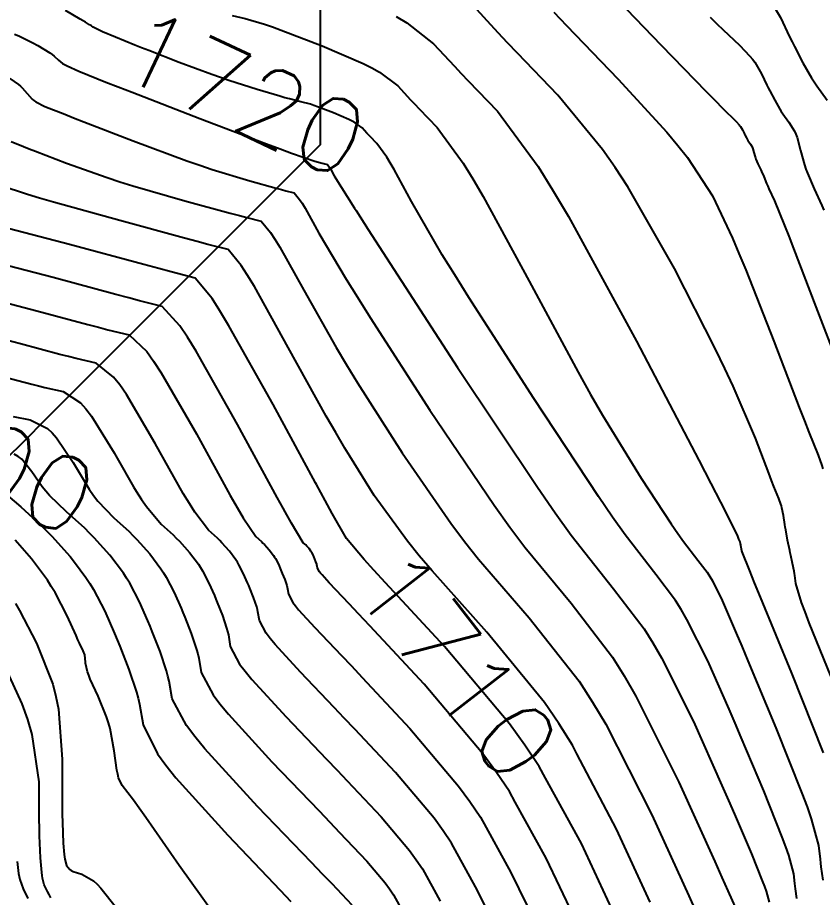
# Model space of a CAD drawing. Header units: metres. Extents: x 837117 to 838479, y 1189012 to 1191015.
# Drawn here: x 837883.63 to 837924.45, y 1189122.26 to 1189166.88 of the extents above; entities that cross this region are included whole.
import ezdxf

# ---------------------------------------------------------------- set-up
doc = ezdxf.new("R2010")
doc.units = ezdxf.units.M
doc.header["$LTSCALE"] = 0.3
for name, color, linetype in [('COTAS 10', 1, 'Continuous'), ('COTAS INT', 252, 'Continuous'), ('DRENAJE', 5, 'Continuous')]:
    doc.layers.add(name, color=color, linetype=linetype)
doc.styles.get("Standard").update_dxf_attribs({"font": 'simplex.shx'})

msp = doc.modelspace()

# ---------------------------------------------------------------- linework, layer by layer
at = {"layer": 'COTAS 10'}
for points in [[(837913.636, 1189168.234), (837916.273, 1189165.487), (837918.558, 1189163.138), (837919.009, 1189162.676), (837919.381, 1189162.297), (837920.07, 1189161.606), (837920.227, 1189161.446), (837920.264, 1189161.401), (837920.298, 1189161.354), (837920.399, 1189161.183), (837920.479, 1189161.015), (837920.501, 1189160.972), (837920.522, 1189160.93), (837920.595, 1189160.788), (837920.671, 1189160.657), (837920.717, 1189160.587), (837920.807, 1189160.465), (837920.891, 1189160.327), (837920.91, 1189160.283), (837920.929, 1189160.235), (837920.981, 1189160.043), (837921.038, 1189159.827), (837921.059, 1189159.765), (837921.082, 1189159.703), (837921.183, 1189159.47), (837921.298, 1189159.225), (837921.329, 1189159.155), (837921.36, 1189159.084), (837921.473, 1189158.817), (837921.623, 1189158.462), (837921.679, 1189158.334), (837921.741, 1189158.194), (837922.016, 1189157.584), (837922.531, 1189156.34), (837922.744, 1189155.8), (837922.988, 1189155.176), (837924.123, 1189152.217), (837925.258, 1189149.265)], [(837923.151, 1189122.206), (837923.087, 1189122.685), (837923.07, 1189122.82), (837923.055, 1189122.956), (837923.004, 1189123.454), (837922.741, 1189124.406), (837922.592, 1189124.828), (837922.409, 1189125.319), (837921.473, 1189127.664), (837920.336, 1189130.373), (837920.027, 1189131.094), (837919.721, 1189131.802), (837918.635, 1189134.251), (837917.58, 1189136.362), (837917.293, 1189136.856), (837917.008, 1189137.312), (837915.996, 1189138.635), (837914.439, 1189140.653), (837913.811, 1189141.548), (837913.097, 1189142.588), (837909.805, 1189147.556), (837906.513, 1189152.689), (837905.798, 1189153.833), (837905.169, 1189154.857), (837903.61, 1189157.556), (837902.731, 1189159.171), (837902.531, 1189159.513), (837902.35, 1189159.808), (837901.851, 1189160.495), (837901.507, 1189160.853), (837901.423, 1189160.941), (837901.344, 1189161.025), (837901.099, 1189161.291), (837900.748, 1189161.553), (837900.602, 1189161.634), (837900.434, 1189161.718), (837899.654, 1189162.056), (837898.841, 1189162.363), (837898.652, 1189162.428), (837898.48, 1189162.484), (837897.991, 1189162.617), (837897.416, 1189162.759), (837897.19, 1189162.821), (837896.935, 1189162.893), (837895.771, 1189163.237), (837894.343, 1189163.697), (837893.921, 1189163.842), (837893.488, 1189163.994), (837891.828, 1189164.61), (837890.277, 1189165.21), (837889.912, 1189165.354), (837889.576, 1189165.487), (837888.596, 1189165.885), (837887.937, 1189166.167), (837887.803, 1189166.227), (837887.69, 1189166.279), (837887.456, 1189166.401), (837887.37, 1189166.462), (837887.351, 1189166.476), (837887.282, 1189166.522), (837887.071, 1189166.646), (837886.951, 1189166.716), (837886.805, 1189166.802), (837886.058, 1189167.237)], [(837913.775, 1189121.673), (837912.224, 1189124.985), (837910.413, 1189128.299), (837910.087, 1189128.894), (837909.364, 1189129.978), (837908.583, 1189131.063), (837905.289, 1189134.985), (837902.294, 1189138.215), (837901.702, 1189138.863), (837901.212, 1189139.404), (837900.303, 1189140.466), (837899.588, 1189141.729), (837899.222, 1189142.396), (837898.782, 1189143.201), (837898.736, 1189143.286), (837896.583, 1189147.252), (837894.35, 1189151.248), (837893.889, 1189152.017), (837893.495, 1189152.64), (837892.641, 1189153.674), (837891.413, 1189153.983), (837890.785, 1189154.15), (837890.031, 1189154.352), (837886.267, 1189155.376), (837882.429, 1189156.372)], [(837883.401, 1189146.657), (837884.268, 1189146.476), (837885.136, 1189146.042), (837885.372, 1189145.829), (837885.607, 1189145.575), (837886.438, 1189144.322), (837887.255, 1189142.968), (837887.48, 1189142.65), (837887.705, 1189142.357), (837888.512, 1189141.507), (837888.667, 1189141.367), (837889.28, 1189140.809), (837889.48, 1189140.612), (837889.674, 1189140.413), (837890.327, 1189139.682), (837890.894, 1189138.93), (837891.032, 1189138.719), (837891.163, 1189138.506), (837891.57, 1189137.725), (837891.919, 1189136.926), (837892.013, 1189136.701), (837892.106, 1189136.474), (837892.432, 1189135.645), (837892.704, 1189134.829), (837892.763, 1189134.612), (837892.815, 1189134.399), (837892.942, 1189133.66), (837893.54, 1189132.531), (837893.889, 1189132.073), (837894.317, 1189131.551), (837896.522, 1189129.14), (837898.918, 1189126.649), (837899.465, 1189126.077), (837899.961, 1189125.556), (837901.336, 1189124.102), (837902.27, 1189122.996), (837902.489, 1189122.695), (837902.69, 1189122.396), (837903.275, 1189121.336)], [(837885.321, 1189122.228), (837885.23, 1189122.4), (837885.152, 1189122.549), (837884.978, 1189122.899), (837884.894, 1189123.231), (837884.873, 1189123.369), (837884.852, 1189123.526), (837884.787, 1189124.262), (837884.741, 1189125.38), (837884.733, 1189125.779), (837884.727, 1189126.216), (837884.723, 1189128.118), (837884.367, 1189130.526), (837884.139, 1189131.284), (837883.856, 1189132.08), (837882.367, 1189135.282)]]:
    msp.add_lwpolyline(points, dxfattribs=at)
at = {"layer": 'COTAS INT'}
for points in [[(837921.736, 1189167.882), (837922.322, 1189166.882), (837922.789, 1189165.909), (837922.914, 1189165.656), (837923.037, 1189165.411), (837923.465, 1189164.586), (837923.906, 1189163.825), (837924.037, 1189163.62), (837924.173, 1189163.417), (837924.695, 1189162.703)], [(837924.892, 1189133.451), (837923.787, 1189136.189), (837923.573, 1189136.746), (837923.399, 1189137.216), (837923.103, 1189138.188), (837923.056, 1189138.586), (837923.039, 1189138.695), (837923.021, 1189138.804), (837922.941, 1189139.189), (837922.847, 1189139.602), (837922.819, 1189139.727), (837922.792, 1189139.858), (837922.687, 1189140.372), (837922.588, 1189140.896), (837922.564, 1189141.034), (837922.541, 1189141.169), (837922.47, 1189141.627), (837922.398, 1189142.025), (837922.375, 1189142.121), (837922.35, 1189142.212), (837922.248, 1189142.488), (837921.996, 1189143.104), (837921.877, 1189143.408), (837921.737, 1189143.77), (837921.052, 1189145.558), (837919.921, 1189148.195), (837919.5, 1189149.092), (837919.031, 1189150.061), (837916.946, 1189154.162), (837914.584, 1189158.291), (837913.94, 1189159.278), (837913.301, 1189160.196), (837911.03, 1189162.948), (837908.979, 1189165.081), (837908.478, 1189165.609), (837908.007, 1189166.11), (837906.547, 1189167.695)], [(837894.515, 1189166.996), (837895.177, 1189166.841), (837896.155, 1189166.553), (837896.552, 1189166.415), (837897.002, 1189166.253), (837899.083, 1189165.455), (837901.153, 1189164.559), (837901.596, 1189164.334), (837901.983, 1189164.119), (837902.915, 1189163.426), (837903.565, 1189162.72), (837903.775, 1189162.497), (837903.998, 1189162.262), (837904.911, 1189161.313), (837906.233, 1189159.492), (837906.715, 1189158.707), (837907.245, 1189157.801), (837909.577, 1189153.515), (837912.065, 1189148.892), (837912.693, 1189147.773), (837913.296, 1189146.723), (837915.257, 1189143.515), (837916.788, 1189141.204), (837917.121, 1189140.72), (837917.413, 1189140.304), (837918.137, 1189139.365), (837918.608, 1189138.75), (837918.74, 1189138.537), (837918.874, 1189138.307), (837919.365, 1189137.325), (837920.085, 1189135.665), (837920.363, 1189135.007), (837920.675, 1189134.264), (837922.088, 1189130.864), (837923.415, 1189127.539), (837923.674, 1189126.844), (837923.886, 1189126.245), (837924.259, 1189124.896), (837924.33, 1189124.19), (837924.352, 1189123.998), (837924.375, 1189123.807), (837924.467, 1189123.127)], [(837902.833, 1189166.938), (837903.368, 1189166.626), (837904.731, 1189165.561), (837905.786, 1189164.415), (837906.127, 1189164.053), (837906.488, 1189163.671), (837907.97, 1189162.13), (837910.037, 1189159.329), (837910.767, 1189158.152), (837911.565, 1189156.802), (837915.019, 1189150.479), (837918.175, 1189144.433), (837918.785, 1189143.258), (837919.281, 1189142.3), (837920.121, 1189140.639), (837920.2, 1189140.434), (837920.216, 1189140.392), (837920.23, 1189140.357), (837920.259, 1189140.286), (837920.27, 1189140.254), (837920.273, 1189140.244), (837920.276, 1189140.233), (837920.284, 1189140.187), (837920.292, 1189140.134), (837920.295, 1189140.119), (837920.298, 1189140.103), (837920.309, 1189140.043), (837920.321, 1189139.984), (837920.324, 1189139.969), (837920.328, 1189139.954), (837920.338, 1189139.907), (837920.348, 1189139.862), (837920.35, 1189139.85), (837920.352, 1189139.837), (837920.357, 1189139.792), (837920.747, 1189138.818), (837920.991, 1189138.22), (837921.295, 1189137.481), (837922.884, 1189133.625), (837924.488, 1189129.598)], [(837910.83, 1189167.165), (837911.47, 1189166.49), (837914.09, 1189163.766), (837916.565, 1189161.064), (837917.113, 1189160.403), (837917.602, 1189159.78), (837918.873, 1189157.845), (837919.887, 1189155.689), (837920.214, 1189154.926), (837920.561, 1189154.091), (837921.983, 1189150.477), (837923.274, 1189147.106), (837923.538, 1189146.424), (837923.762, 1189145.851), (837924.237, 1189144.691), (837924.43, 1189144.169), (837924.477, 1189143.998)], [(837918.757, 1189166.913), (837919.102, 1189166.568), (837919.412, 1189166.262), (837920.238, 1189165.477), (837920.774, 1189164.931), (837920.9, 1189164.776), (837921.017, 1189164.618), (837921.36, 1189164.032), (837921.634, 1189163.462), (837921.707, 1189163.314), (837921.78, 1189163.17), (837922.03, 1189162.687), (837922.289, 1189162.241), (837922.365, 1189162.121), (837922.445, 1189162.002), (837922.751, 1189161.584), (837923.037, 1189161.115), (837923.104, 1189160.963), (837923.166, 1189160.803), (837923.345, 1189160.146), (837923.538, 1189159.41), (837923.609, 1189159.2), (837923.688, 1189158.987), (837924.033, 1189158.193), (837924.425, 1189157.358), (837924.532, 1189157.119)], [(837883.463, 1189166.046), (837883.683, 1189165.956), (837883.9, 1189165.861), (837884.393, 1189165.603), (837884.653, 1189165.466), (837885.257, 1189165.088), (837885.38, 1189165.004), (837885.484, 1189164.929), (837885.699, 1189164.729), (837885.911, 1189164.555), (837886.014, 1189164.496), (837886.135, 1189164.432), (837886.73, 1189164.163), (837888.109, 1189163.614), (837888.724, 1189163.373), (837889.441, 1189163.095), (837892.876, 1189161.772), (837896.26, 1189160.483), (837896.946, 1189160.226), (837897.523, 1189160.013), (837898.698, 1189159.603), (837899.079, 1189159.499), (837899.155, 1189159.479), (837899.218, 1189159.462), (837899.339, 1189159.431), (837899.415, 1189159.339), (837899.451, 1189159.283), (837899.492, 1189159.213), (837899.693, 1189158.854), (837900.724, 1189157.216), (837900.799, 1189157.095), (837901.411, 1189156.143), (837902.155, 1189154.989), (837905.949, 1189149.143), (837909.996, 1189143.063), (837910.9, 1189141.762), (837911.71, 1189140.626), (837913.854, 1189137.905), (837915.407, 1189135.875), (837915.845, 1189135.175), (837916.286, 1189134.416), (837917.905, 1189131.176), (837919.356, 1189127.939), (837919.691, 1189127.181), (837919.996, 1189126.483), (837920.858, 1189124.464), (837921.403, 1189123.098), (837921.51, 1189122.812), (837921.597, 1189122.566), (837921.75, 1189122.012)], [(837883.228, 1189163.792), (837883.671, 1189163.492), (837883.771, 1189163.41), (837883.862, 1189163.327), (837884.109, 1189163.033), (837884.359, 1189162.754), (837884.451, 1189162.682), (837884.554, 1189162.612), (837885.011, 1189162.379), (837886.017, 1189161.978), (837886.466, 1189161.803), (837886.989, 1189161.6), (837889.494, 1189160.635), (837892.217, 1189159.625), (837892.878, 1189159.394), (837893.499, 1189159.183), (837895.403, 1189158.598), (837896.748, 1189158.232), (837897.015, 1189158.16), (837897.238, 1189158.1), (837897.664, 1189157.992), (837897.935, 1189157.664), (837898.06, 1189157.466), (837898.207, 1189157.222), (837898.915, 1189155.954), (837900.294, 1189153.621), (837900.863, 1189152.706), (837901.513, 1189151.674), (837904.538, 1189146.974), (837907.8, 1189142.148), (837908.6, 1189141.037), (837909.356, 1189140.024), (837911.713, 1189137.175), (837913.807, 1189134.438), (837914.397, 1189133.494), (837914.992, 1189132.47), (837917.175, 1189128.101), (837918.992, 1189124.075), (837919.355, 1189123.267), (837919.657, 1189122.593), (837920.243, 1189121.264)], [(837883.293, 1189160.594), (837883.925, 1189160.342), (837884.208, 1189160.232), (837884.537, 1189160.105), (837886.112, 1189159.498), (837888.174, 1189158.767), (837888.81, 1189158.561), (837889.474, 1189158.354), (837892.107, 1189157.592), (837894.416, 1189156.964), (837894.876, 1189156.84), (837895.258, 1189156.738), (837895.99, 1189156.552), (837896.455, 1189155.99), (837896.67, 1189155.65), (837896.921, 1189155.231), (837898.138, 1189153.053), (837899.79, 1189150.148), (837900.316, 1189149.269), (837900.872, 1189148.359), (837903.126, 1189144.805), (837905.604, 1189141.234), (837906.301, 1189140.313), (837907.002, 1189139.421), (837909.572, 1189136.445), (837912.109, 1189133.218), (837912.789, 1189132.168), (837913.46, 1189131.05), (837915.804, 1189126.445), (837917.67, 1189122.346), (837918.039, 1189121.546)], [(837915.722, 1189122.01), (837914.014, 1189125.715), (837912.003, 1189129.538), (837911.774, 1189129.972), (837911.076, 1189131.073), (837910.346, 1189132.14), (837907.43, 1189135.715), (837904.648, 1189138.818), (837904.001, 1189139.588), (837903.408, 1189140.319), (837901.715, 1189142.636), (837900.478, 1189144.643), (837900.23, 1189145.044), (837899.769, 1189145.833), (837899.286, 1189146.674), (837897.36, 1189150.153), (837895.636, 1189153.239), (837895.279, 1189153.834), (837894.975, 1189154.315), (837894.315, 1189155.113), (837893.278, 1189155.377), (837892.736, 1189155.521), (837892.085, 1189155.696), (837888.812, 1189156.587), (837885.45, 1189157.524), (837884.742, 1189157.728), (837884.131, 1189157.909), (837882.73, 1189158.36)], [(837911.828, 1189121.337), (837910.435, 1189124.255), (837908.869, 1189127.096), (837908.571, 1189127.635), (837907.928, 1189128.587), (837907.231, 1189129.546), (837904.255, 1189133.069), (837901.488, 1189136.03), (837900.921, 1189136.635), (837900.441, 1189137.147), (837899.429, 1189138.218), (837899.068, 1189138.614), (837898.997, 1189138.7), (837898.94, 1189138.775), (837898.842, 1189138.96), (837898.821, 1189139.081), (837898.813, 1189139.116), (837898.803, 1189139.152), (837898.758, 1189139.285), (837898.705, 1189139.422), (837898.69, 1189139.459), (837898.674, 1189139.496), (837898.617, 1189139.627), (837898.55, 1189139.755), (837898.529, 1189139.79), (837898.506, 1189139.825), (837898.413, 1189139.948), (837898.306, 1189140.068), (837898.241, 1189140.133), (837898.115, 1189140.247), (837897.524, 1189141.236), (837897.197, 1189141.82), (837897.094, 1189142.007), (837896.8, 1189142.538), (837894.779, 1189146.25), (837892.685, 1189149.959), (837892.242, 1189150.676), (837891.858, 1189151.257), (837890.966, 1189152.234), (837889.811, 1189152.518), (837889.261, 1189152.662), (837888.611, 1189152.835), (837885.433, 1189153.697), (837882.225, 1189154.529)], [(837882.022, 1189152.686), (837884.6, 1189152.018), (837887.191, 1189151.318), (837887.737, 1189151.175), (837888.208, 1189151.053), (837889.292, 1189150.795), (837890.178, 1189149.953), (837890.524, 1189149.464), (837890.915, 1189148.863), (837892.694, 1189145.768), (837894.414, 1189142.645), (837894.768, 1189142.028), (837895.069, 1189141.517), (837895.715, 1189140.562), (837896.001, 1189140.302), (837896.075, 1189140.228), (837896.148, 1189140.154), (837896.392, 1189139.881), (837896.603, 1189139.601), (837896.655, 1189139.522), (837896.704, 1189139.443), (837896.855, 1189139.152), (837896.986, 1189138.853), (837897.021, 1189138.769), (837897.055, 1189138.685), (837897.177, 1189138.375), (837897.278, 1189138.071), (837897.3, 1189137.99), (837897.32, 1189137.911), (837897.367, 1189137.635), (837897.59, 1189137.214), (837897.72, 1189137.043), (837897.88, 1189136.848), (837898.703, 1189135.949), (837900.06, 1189134.522), (837900.557, 1189133.996), (837901.106, 1189133.412), (837903.526, 1189130.827), (837905.99, 1189127.908), (837906.568, 1189127.114), (837907.1, 1189126.325), (837908.645, 1189123.526), (837909.881, 1189121.001)], [(837907.934, 1189120.664), (837906.855, 1189122.796), (837905.63, 1189125.015), (837905.208, 1189125.641), (837904.75, 1189126.271), (837902.796, 1189128.585), (837900.725, 1189130.793), (837900.193, 1189131.356), (837899.679, 1189131.898), (837897.976, 1189133.679), (837896.692, 1189135.083), (837896.443, 1189135.386), (837896.24, 1189135.653), (837895.892, 1189136.31), (837895.818, 1189136.74), (837895.788, 1189136.864), (837895.754, 1189136.991), (837895.595, 1189137.465), (837895.405, 1189137.948), (837895.351, 1189138.08), (837895.297, 1189138.211), (837895.094, 1189138.676), (837894.857, 1189139.131), (837894.781, 1189139.254), (837894.7, 1189139.377), (837894.37, 1189139.815), (837893.99, 1189140.24), (837893.877, 1189140.356), (837893.761, 1189140.471), (837893.314, 1189140.877), (837892.614, 1189141.797), (837892.339, 1189142.235), (837892.028, 1189142.753), (837890.609, 1189145.286), (837889.146, 1189147.767), (837888.807, 1189148.252), (837888.497, 1189148.65), (837887.617, 1189149.355), (837886.606, 1189149.588), (837886.213, 1189149.687), (837885.77, 1189149.801), (837883.766, 1189150.339), (837881.818, 1189150.844)], [(837882.932, 1189148.66), (837884.35, 1189148.284), (837884.688, 1189148.199), (837885.003, 1189148.122), (837885.943, 1189147.916), (837886.816, 1189147.346), (837887.09, 1189147.041), (837887.376, 1189146.671), (837888.523, 1189144.804), (837888.676, 1189144.539), (837889.512, 1189143.085), (837889.641, 1189142.86), (837889.909, 1189142.443), (837890.16, 1189142.077), (837890.913, 1189141.192), (837891.52, 1189140.64), (837891.678, 1189140.484), (837891.832, 1189140.327), (837892.349, 1189139.748), (837892.797, 1189139.154), (837892.906, 1189138.987), (837893.01, 1189138.818), (837893.332, 1189138.201), (837893.608, 1189137.568), (837893.682, 1189137.39), (837893.756, 1189137.211), (837894.014, 1189136.555), (837894.229, 1189135.91), (837894.276, 1189135.738), (837894.317, 1189135.57), (837894.417, 1189134.985), (837894.89, 1189134.092), (837895.166, 1189133.73), (837895.504, 1189133.317), (837897.249, 1189131.409), (837899.298, 1189129.273), (837899.829, 1189128.716), (837900.343, 1189128.175), (837902.066, 1189126.344), (837903.51, 1189124.634), (837903.848, 1189124.168), (837904.16, 1189123.706), (837905.065, 1189122.066)], [(837900.606, 1189121.861), (837899.58, 1189122.938), (837899.1, 1189123.437), (837898.537, 1189124.024), (837895.796, 1189126.87), (837893.129, 1189129.786), (837892.611, 1189130.416), (837892.19, 1189130.97), (837891.467, 1189132.334), (837891.313, 1189133.228), (837891.251, 1189133.486), (837891.18, 1189133.749), (837890.851, 1189134.734), (837890.456, 1189135.738), (837890.344, 1189136.011), (837890.23, 1189136.283), (837889.809, 1189137.25), (837889.316, 1189138.194), (837889.158, 1189138.451), (837888.991, 1189138.707), (837888.306, 1189139.615), (837887.983, 1189139.977), (837887.515, 1189140.499), (837887.281, 1189140.739), (837887.04, 1189140.978), (837886.111, 1189141.822), (837885.25, 1189142.637), (837885.051, 1189142.857), (837884.869, 1189143.075), (837884.353, 1189143.84), (837883.837, 1189144.479), (837883.655, 1189144.617), (837883.455, 1189144.739)], [(837882.903, 1189142.827), (837883.783, 1189142.076), (837884.826, 1189141.124), (837885.1, 1189140.852), (837885.368, 1189140.576), (837886.285, 1189139.549), (837886.508, 1189139.254), (837887.087, 1189138.483), (837887.284, 1189138.184), (837887.47, 1189137.882), (837888.047, 1189136.775), (837888.542, 1189135.641), (837888.675, 1189135.322), (837888.807, 1189135.001), (837889.269, 1189133.824), (837889.655, 1189132.668), (837889.739, 1189132.361), (837889.812, 1189132.058), (837889.992, 1189131.009), (837890.72, 1189129.535), (837891.138, 1189128.963), (837891.65, 1189128.321), (837894.284, 1189125.415), (837896.953, 1189122.622), (837897.489, 1189122.052)], [(837893.584, 1189121.42), (837891.824, 1189123.881), (837890.126, 1189126.31), (837889.786, 1189126.791), (837889.501, 1189127.189), (837888.938, 1189127.936), (837888.752, 1189128.329), (837888.706, 1189128.504), (837888.661, 1189128.708), (837888.517, 1189129.684), (837888.314, 1189130.817), (837888.232, 1189131.12), (837888.139, 1189131.419), (837887.712, 1189132.457), (837887.31, 1189133.329), (837887.234, 1189133.522), (837887.172, 1189133.694), (837887.075, 1189134.141), (837887.057, 1189134.426), (837887.045, 1189134.496), (837887.031, 1189134.563), (837886.952, 1189134.77), (837886.767, 1189135.152), (837886.685, 1189135.329), (837886.59, 1189135.536), (837886.133, 1189136.541), (837885.526, 1189137.716), (837885.336, 1189138.031), (837885.136, 1189138.341), (837884.332, 1189139.424), (837883.504, 1189140.38)], [(837883.525, 1189137.171), (837883.715, 1189136.806), (837884.593, 1189135.151), (837885.417, 1189133.082), (837885.574, 1189132.456), (837885.699, 1189131.806), (837885.892, 1189129.268), (837885.891, 1189126.978), (837885.895, 1189126.485), (837885.901, 1189126.054), (837885.934, 1189125.007), (837885.986, 1189124.441), (837886.004, 1189124.313), (837886.022, 1189124.197), (837886.099, 1189123.884), (837886.271, 1189123.673), (837886.349, 1189123.622), (837886.441, 1189123.575), (837886.882, 1189123.433), (837887.473, 1189123.097), (837887.659, 1189122.928), (837887.854, 1189122.726), (837888.638, 1189121.722)], [(837883.602, 1189124.072), (837883.676, 1189123.466), (837883.706, 1189123.313), (837883.741, 1189123.167), (837883.903, 1189122.696), (837884.14, 1189122.2)]]:
    msp.add_lwpolyline(points, dxfattribs=at)
at = {"layer": 'DRENAJE'}
msp.add_polyline3d([(837898.981, 1189167.433, 0), (837898.981, 1189166.434, 0), (837898.981, 1189165.434, 0), (837898.981, 1189164.434, 0), (837898.981, 1189163.435, 0), (837898.981, 1189162.435, 0), (837898.981, 1189161.435, 0), (837898.981, 1189160.436, 0), (837897.981, 1189159.436, 0), (837896.981, 1189158.436, 0), (837895.982, 1189157.437, 0), (837894.982, 1189156.437, 0), (837893.982, 1189155.437, 0), (837892.983, 1189154.438, 0), (837891.983, 1189153.438, 0), (837890.983, 1189152.438, 0), (837889.984, 1189151.439, 0), (837888.984, 1189150.439, 0), (837887.985, 1189149.439, 0), (837886.985, 1189148.44, 0), (837885.985, 1189147.44, 0), (837884.986, 1189146.44, 0), (837883.986, 1189145.441, 0), (837882.986, 1189144.441, 0)], dxfattribs=at)

# ---------------------------------------------------------------- texts
at = {"layer": 'COTAS 10', "char_height": 3.8, "attachment_point": 7}
for s, insert, rotation in [('1720', (837888.372, 1189164.114), 334.6693), ('1700', (837874.674, 1189146.132), 333.8155), ('1710', (837900.42, 1189138.034), 307.9275)]:
    msp.add_mtext(s, dxfattribs=dict(at, insert=insert, rotation=rotation))

doc.saveas('drawing.dxf')
